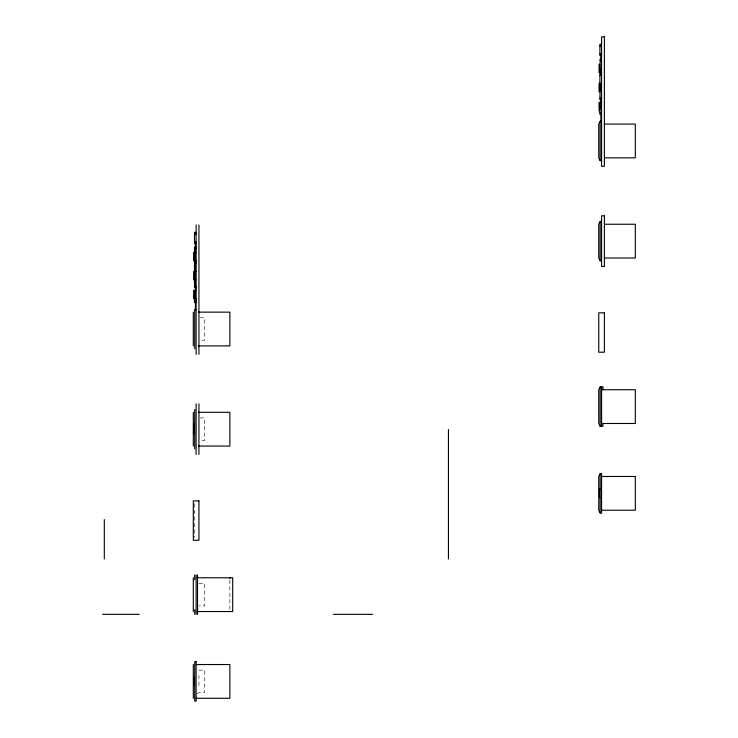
<?xml version="1.0" encoding="UTF-8"?>
<svg xmlns="http://www.w3.org/2000/svg" width="738" height="738" viewBox="0 0 738 738"><rect width="100%" height="100%" fill="white"/><g stroke="black" fill="none" stroke-linecap="round" stroke-linejoin="round"><path stroke-width="0.55" stroke-dasharray="3.69 2.77" d="M197.064 693.6L198.937 692.659L204.564 692.659L204.564 670.159L198.937 670.159L197.064 669.228M200.063 317.774L204.564 317.774L204.564 340.273L200.063 340.273M200.063 417.939L204.564 417.939L204.564 440.438L200.063 440.438M198.937 583.407L204.564 583.407L204.564 605.907L198.937 605.907M229.878 580.05L229.878 609.274M198.937 675.445L198.937 687.382M194.712 503.694L194.712 537.448"/><path stroke-width="1.11" d="M601.571 85.045L600.833 85.599L599.911 84.704L599.939 73.625L601.571 73.625M601.571 99.722L599.939 99.722L600.215 85.101M599.911 84.704L599.874 90.137M601.571 102.988L599.939 102.988L599.939 105.811M193.596 424.451L193.826 423.87M599.939 68.44L600.215 71.678L600.88 70.47C598.048 73.044 601.433 58.45 599.939 58.939L601.571 58.939M601.571 121.281L600.169 121.281L598.758 124.095L598.758 157.84L600.169 160.653L601.571 160.653M601.571 221.437L600.169 221.437L598.758 224.251L598.758 258.005L600.169 260.818L601.571 260.818M602.983 389.729L602.983 386.915L600.169 386.915L598.758 389.729L598.758 423.483L600.169 426.287L602.983 426.287L602.983 423.483M600.169 473.667L598.758 476.48L598.758 510.226L600.169 513.039L601.571 513.039L601.571 473.667L600.169 473.667L600.169 513.039M599.939 106.503L599.939 109.196M599.939 65.848L599.939 67.748M601.571 44.262L599.939 44.262L599.939 55.673L601.571 55.673M599.939 45.885L601.571 45.885M599.939 54.049L601.571 54.049M599.939 60.571L601.571 60.571M599.939 64.326L599.081 64.326L599.081 72.758L601.571 72.758M599.939 68.726L601.571 68.726M599.939 70.359L601.571 70.359M599.939 75.248L601.571 75.248M599.939 83.311L599.081 83.311L599.081 91.743L599.939 91.761M599.939 83.412L601.571 83.412M599.939 88.302L601.571 88.302M599.939 89.935L601.571 89.935M599.939 98.089L601.571 98.089M601.571 102.296L599.081 102.296L599.081 110.728L599.939 110.728M599.911 103.689L599.939 104.621L601.571 104.621M599.939 112.776L601.571 112.776M601.571 114.408L599.939 114.408L599.939 104.621M604.385 124.095L635.326 124.095L635.326 157.84L604.385 157.84M604.385 224.251L635.326 224.251L635.326 258.005L604.385 258.005M196.123 232.313L194.491 232.313L194.491 243.734L196.123 243.734M194.491 233.946L196.123 233.946M196.123 241.833L195.422 241.833L195.422 253.337M194.491 242.101L196.123 242.101M196.123 246.999L194.491 246.999L194.491 253.005M194.491 248.632L196.123 248.632M196.123 252.378L193.633 252.378L193.633 260.818L196.123 260.818M196.123 261.676L194.491 261.676L194.491 271.464L196.123 271.464M194.491 263.309L196.123 263.309M196.123 271.363L193.633 271.363L193.633 279.803L196.123 279.803M194.491 286.15L196.123 286.15M196.123 287.783L194.491 287.783L194.491 278.973M196.123 290.348L193.633 290.348L193.633 298.789L196.123 298.789M194.491 300.827L196.123 300.827M196.123 302.46L194.491 302.46L194.491 298.429M196.123 309.711L195.422 309.711L195.422 298.207M198.374 312.146L229.878 312.146L229.878 345.901L198.374 345.901M601.571 389.729L635.326 389.729L635.326 423.483L601.571 423.483M198.374 412.311L229.878 412.311L229.878 446.066L198.374 446.066M601.571 476.48L635.326 476.48L635.326 510.226L601.571 510.226M600.169 489.137L599.468 489.137L599.468 497.569L600.169 497.569M197.249 577.78L232.691 577.78L232.691 611.534L197.249 611.534M102.674 614.348L139.242 614.348M333.29 614.348L372.672 614.348M196.123 664.532L229.878 664.532L229.878 698.286L196.123 698.286M194.011 678.25L194.712 678.25M194.011 680.74L194.712 680.74M194.011 682.087L194.712 682.087M194.011 684.578L194.712 684.578M193.559 433.806L193.762 434.341M601.571 386.915L601.571 426.287M600.87 55.673L600.87 58.939M600.87 72.758L600.87 73.625M600.87 99.722L600.87 102.296M600.87 114.408L600.87 121.281M600.169 121.281L600.169 160.653M600.169 221.437L600.169 260.818M600.169 386.915L600.169 426.287M448.436 429.534L448.436 558.915M229.878 577.78L229.878 578.361M198.937 224.961L198.937 354.341M198.937 403.87L198.937 454.497M197.526 574.976L197.526 614.348M196.123 224.961L196.123 354.341M196.123 403.87L196.123 454.497M196.123 574.976L196.123 614.348M195.422 260.237L195.422 271.741M195.422 279.794L195.422 290.154M194.712 309.333L194.712 348.714M194.712 409.498L194.712 448.879M194.712 574.976L194.712 579.699M194.712 609.625L194.712 614.348M194.011 677.189L194.011 685.63M193.633 425.199L193.633 433.178M193.31 312.146L193.31 345.901M193.31 412.311L193.31 446.066M193.31 577.78L193.31 611.534M193.31 664.532L193.31 698.286M104.307 519.543L104.307 558.915M194.804 253.549L194.398 259.656L195.358 259.656L194.804 253.549M194.804 272.534L194.398 278.641L195.358 278.641L194.804 272.534M194.804 291.519L194.398 297.626L195.358 297.626L194.804 291.519M604.385 36.9L601.571 36.9L601.571 166.281L604.385 166.281L604.385 36.9M604.385 215.819L601.571 215.819L601.571 266.446L604.385 266.446L604.385 215.819M604.385 312.82L598.758 312.82L598.758 352.201L604.385 352.201L604.385 312.82M198.937 500.881L193.31 500.881L193.31 540.253L198.937 540.253L198.937 500.881M196.123 661.718L194.712 661.718L194.712 701.1L196.123 701.1L196.123 661.718"/></g></svg>
